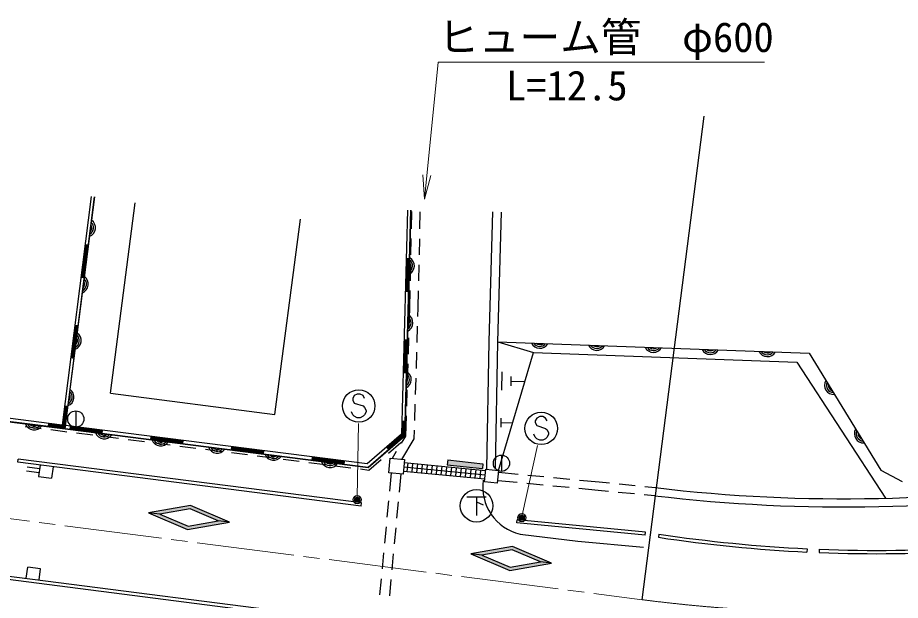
# Model space of a CAD drawing. Units: millimetres, scale not verified. Extents: x 40000 to 680000, y 20000 to 380000.
# Drawn here: x 348242 to 402534, y 272395 to 308246 of the extents above; entities that cross this region are included whole.
import ezdxf
from ezdxf.enums import TextEntityAlignment as Align

# ---------------------------------------------------------------- set-up
doc = ezdxf.new("R2010")
doc.units = ezdxf.units.MM
doc.header["$LTSCALE"] = 1000
doc.header["$PDMODE"] = 32
doc.header["$PDSIZE"] = 500
doc.linetypes.add('CHAIN', pattern=[18.5, 12, -1.5, 3.5, -1.5])
for name, color, linetype, lineweight in [('M-BGD', 7, 'Continuous', 25), ('M-BGD-EXST', 7, 'Continuous', 25), ('M-BMK', 2, 'CHAIN', 13), ('M-STR-HTXT', 7, 'Continuous', 13), ('M-STR-STRC', 7, 'Continuous', 25)]:
    doc.layers.add(name, color=color, linetype=linetype, lineweight=lineweight)
doc.styles.add('ＭＳ ゴシック', font='')
doc.styles.get('ＭＳ ゴシック').set_extended_font_data('MS Gothic')

msp = doc.modelspace()

# ---------------------------------------------------------------- hatches: boundary and pattern name
at = {"layer": 'M-STR-STRC'}
for points in [[(376831, 280506), (376863, 280804), (374697, 281034), (374666, 280736)], [(358868, 278237), (356292, 277778), (356985, 277698), (358844, 278029), (360578, 277285), (361271, 277205)], [(361271, 277205), (360578, 277285), (358720, 276954), (356985, 277698), (356292, 277778), (358696, 276747)], [(378684, 275712), (376108, 275257), (376801, 275177), (378660, 275505), (380394, 274758), (381087, 274677)], [(381087, 274677), (380394, 274758), (378535, 274430), (376801, 275177), (376108, 275257), (378511, 274222)]]:
    msp.add_hatch(color=256, dxfattribs=at).paths.add_polyline_path(points)

# ---------------------------------------------------------------- linework, layer by layer
at = {"layer": 'M-BGD'}
for p, q in [((386662, 272434), (390473, 302191)), ((352760, 297248), (350980, 283183)), ((352959, 297223), (351154, 282959)), ((351161, 282938), (352969, 297222)), ((353950, 285140), (355468, 296846)), ((372224, 296408), (371857, 282626)), ((372424, 296403), (372054, 282532)), ((372064, 282527), (372434, 296403)), ((372466, 296311), (372444, 295256)), ((372986, 296300), (372963, 295244)), ((352423, 294267), (352172, 292283)), ((352463, 294262), (352212, 292278)), ((352582, 294247), (352384, 294272)), ((372431, 294656), (372409, 293656)), ((372951, 294644), (372929, 293644)), ((352503, 294257), (352252, 292273)), ((352542, 294252), (352291, 292268)), ((372184, 293408), (372131, 291409)), ((372344, 293404), (372144, 293409)), ((372224, 293407), (372171, 291408)), ((372264, 293406), (372211, 291407)), ((372304, 293405), (372251, 291406)), ((372396, 293057), (372375, 292057)), ((372916, 293044), (372895, 292045)), ((352132, 292288), (352331, 292263)), ((372091, 291410), (372291, 291405)), ((372362, 291457), (372339, 290402)), ((372882, 291445), (372859, 290389)), ((372339, 290402), (372301, 289146)), ((372859, 290389), (372843, 289862)), ((351795, 289306), (351544, 287322)), ((351835, 289301), (351584, 287317)), ((351875, 289296), (351624, 287312)), ((351915, 289291), (351663, 287307)), ((351954, 289286), (351756, 289311)), ((372825, 289262), (372794, 288263)), ((372051, 288410), (371998, 286411)), ((372211, 288406), (372011, 288411)), ((372091, 288409), (372038, 286410)), ((372131, 288408), (372078, 286409)), ((372171, 288407), (372118, 286408)), ((372283, 288546), (372252, 287546)), ((351505, 287327), (351703, 287302)), ((372776, 287663), (372746, 286664)), ((377823, 280391), (379971, 287648)), ((372234, 286947), (372204, 285947)), ((371958, 286412), (372158, 286406)), ((378020, 285325), (378040, 286456)), ((378590, 285598), (378600, 286164)), ((372727, 286064), (372697, 285064)), ((378595, 285881), (379443, 285867)), ((372185, 285347), (372155, 284348)), ((350980, 283183), (343820, 284079)), ((351015, 283138), (351168, 284346)), ((351207, 284341), (351050, 283093)), ((351084, 283049), (351247, 284336)), ((351287, 284331), (351119, 283004)), ((351326, 284326), (351128, 284351)), ((351819, 284051), (351819, 283051)), ((372679, 284465), (372648, 283465)), ((351154, 282959), (343794, 283881)), ((372078, 283408), (371878, 283413)), ((371896, 282607), (371918, 283412)), ((371958, 283411), (371936, 282588)), ((371975, 282570), (371998, 283410)), ((372038, 283409), (372015, 282551)), ((372137, 283748), (372098, 282491)), ((377981, 283048), (377991, 283610)), ((348694, 283099), (349686, 282974)), ((350139, 283086), (350164, 283285)), ((350144, 283126), (351119, 283004)), ((351084, 283049), (350149, 283166)), ((350154, 283205), (351050, 283093)), ((351015, 283138), (350159, 283245)), ((350282, 282898), (351142, 282789)), ((369796, 280579), (351162, 282948)), ((369733, 280789), (351187, 283147)), ((351476, 283110), (351451, 282912)), ((353440, 282699), (351456, 282951)), ((353445, 282739), (351461, 282991)), ((353450, 282778), (351466, 283031)), ((353455, 282818), (351471, 283070)), ((372630, 282865), (372614, 282339)), ((377986, 283329), (378689, 283317)), ((351142, 282789), (351274, 282773)), ((351869, 282697), (352861, 282571)), ((353435, 282659), (353460, 282858)), ((353456, 282495), (354448, 282369)), ((356436, 282479), (356411, 282281)), ((358400, 282068), (356416, 282321)), ((358405, 282108), (356421, 282360)), ((358410, 282148), (356426, 282400)), ((358415, 282187), (356431, 282440)), ((371857, 282626), (369733, 280789)), ((372054, 282532), (369796, 280579)), ((369799, 280569), (372064, 282527)), ((371896, 282607), (370966, 281802)), ((370992, 281772), (371936, 282588)), ((371975, 282570), (371018, 281742)), ((371044, 281711), (372015, 282551)), ((372098, 282491), (371839, 282063)), ((372614, 282339), (371844, 281068)), ((355043, 282294), (356035, 282167)), ((356631, 282092), (357623, 281966)), ((358218, 281890), (359210, 281764)), ((358395, 282029), (358420, 282227)), ((361396, 281849), (361371, 281650)), ((363375, 281557), (361391, 281809)), ((371070, 281681), (370939, 281832)), ((371057, 281458), (371813, 282112)), ((359805, 281688), (360797, 281562)), ((363360, 281438), (361376, 281690)), ((363365, 281477), (361381, 281730)), ((363370, 281517), (361386, 281769)), ((361392, 281486), (362384, 281360)), ((362979, 281285), (363971, 281158)), ((363355, 281398), (363380, 281597)), ((371528, 281550), (371268, 281121)), ((378001, 281332), (378001, 280332)), ((348253, 280888), (348279, 281087)), ((369364, 278197), (348253, 280888)), ((369389, 278396), (348279, 281087)), ((349621, 280714), (349532, 280015)), ((364567, 281083), (365559, 280957)), ((366154, 280881), (367146, 280755)), ((366356, 281218), (366331, 281020)), ((368320, 280807), (366336, 281059)), ((368325, 280847), (366341, 281099)), ((368330, 280887), (366346, 281139)), ((368335, 280926), (366351, 281178)), ((368315, 280768), (368340, 280966)), ((369847, 280411), (370603, 281066)), ((372014, 280867), (377022, 280383)), ((372235, 280846), (372185, 280328)), ((372533, 280817), (372483, 280299)), ((372832, 280788), (372782, 280271)), ((373131, 280759), (373081, 280242)), ((373429, 280730), (373379, 280213)), ((373728, 280701), (373678, 280184)), ((349560, 280240), (348795, 280339)), ((349592, 280488), (348827, 280587)), ((350419, 280612), (350331, 279919)), ((367741, 280679), (368733, 280553)), ((369328, 280477), (369847, 280411)), ((371208, 280234), (371103, 279106)), ((371806, 280179), (371700, 279050)), ((371966, 280349), (376968, 279866)), ((371990, 280608), (376995, 280124)), ((374027, 280673), (373976, 280155)), ((374325, 280644), (374275, 280126)), ((374624, 280615), (374574, 280097)), ((374922, 280586), (374872, 280068)), ((375221, 280557), (375171, 280039)), ((375520, 280528), (375469, 280011)), ((375818, 280499), (375768, 279982)), ((376117, 280470), (376067, 279953)), ((376415, 280441), (376365, 279924)), ((376714, 280413), (376664, 279895)), ((377818, 280276), (379018, 280160)), ((349532, 280015), (350331, 279919)), ((377770, 279778), (378970, 279662)), ((379567, 279605), (380562, 279509)), ((379615, 280103), (380611, 280007)), ((381208, 279949), (382203, 279853)), ((382801, 279796), (384000, 279680)), ((384000, 279680), (384635, 279616)), ((381160, 279451), (382155, 279356)), ((382752, 279298), (383951, 279182)), ((383951, 279182), (384585, 279119)), ((385232, 279557), (386227, 279457)), ((386824, 279397), (387458, 279334)), ((385182, 279059), (386177, 278959)), ((386774, 278900), (387408, 278836)), ((369364, 278197), (369389, 278396)), ((371047, 278508), (370954, 277513)), ((371644, 278453), (371551, 277457)), ((370898, 276915), (370805, 275919)), ((378953, 277160), (378972, 277359)), ((386841, 276400), (378953, 277160)), ((386860, 276599), (378972, 277359)), ((371496, 276860), (371403, 275864)), ((386841, 276400), (386860, 276599)), ((387688, 276471), (387658, 276273)), ((370749, 275322), (370656, 274326)), ((371347, 275267), (371254, 274271)), ((396802, 275569), (396792, 275369)), ((397549, 275537), (397541, 275337)), ((348771, 273750), (348858, 274432)), ((349648, 274331), (348858, 274432)), ((349560, 273649), (349648, 274331)), ((370600, 273729), (370507, 272733)), ((371198, 273674), (371105, 272678))]:
    msp.add_line(p, q, dxfattribs=at)
for points in [[(377107, 280477), (377241, 288312), (377469, 296296)], [(377637, 280468), (377771, 288300), (377999, 296281)], [(353950, 285140), (364064, 283828), (365634, 295839)], [(297935, 289806), (310436, 288190), (320543, 286898), (326822, 286100), (343793, 283871), (351161, 282938), (369799, 280569)], [(377771, 288300), (396917, 287595), (401340, 280404), (402637, 279700)], [(377771, 288300), (379971, 287648), (396170, 287042), (401628, 278678)], [(344967, 274240), (370265, 270985), (381163, 269619)], [(344941, 274041), (370240, 270787), (381138, 269420)]]:
    msp.add_lwpolyline(points, dxfattribs=at)
for points in [[(372031, 281051), (371950, 280166), (371065, 280248), (371146, 281133)], [(376949, 279681), (377031, 280473), (377823, 280391), (377740, 279599)]]:
    msp.add_lwpolyline(points, close=True, dxfattribs=at)
for centre in [(351819, 283551), (378001, 280832)]:
    msp.add_circle(centre, 500, dxfattribs=at)
for centre, radius, start, end in [((352459, 295322), 567, 290.86, 54.715), ((352459, 295322), 453, 298.8194, 46.7557), ((352459, 295322), 340, 314.4448, 31.1303), ((372076, 292971), 567, 296.5447, 60.3997), ((372076, 292971), 453, 304.5041, 52.4404), ((372076, 292971), 340, 320.1295, 36.815), ((352020, 291850), 567, 290.86, 54.715), ((352020, 291850), 453, 298.8194, 46.7557), ((352020, 291850), 340, 314.4448, 31.1303), ((371983, 289472), 567, 296.5447, 60.3997), ((371983, 289472), 453, 304.5041, 52.4404), ((371983, 289472), 340, 320.1295, 36.815), ((351580, 288377), 567, 290.86, 54.715), ((351580, 288377), 453, 298.8194, 46.7557), ((351580, 288377), 340, 314.4448, 31.1303), ((380358, 288471), 567, 205.9632, 329.8183), ((380358, 288471), 453, 213.9227, 321.8589), ((380358, 288471), 340, 229.548, 306.2335), ((383856, 288343), 567, 205.9632, 329.8183), ((383856, 288343), 453, 213.9227, 321.8589), ((383856, 288343), 340, 229.548, 306.2335), ((387354, 288214), 567, 205.9632, 329.8183), ((387354, 288214), 453, 213.9227, 321.8589), ((387354, 288214), 340, 229.548, 306.2335), ((399043, 376195), 97552, 263.18528, 295.41139), ((390851, 288085), 567, 205.9632, 329.8183), ((390851, 288085), 453, 213.9227, 321.8589), ((390851, 288085), 340, 229.548, 306.2335), ((399043, 376195), 98052, 263.18528, 295.41139), ((394349, 287956), 567, 205.9632, 329.8183), ((394349, 287956), 453, 213.9227, 321.8589), ((394349, 287956), 340, 229.548, 306.2335), ((371889, 285973), 567, 296.5447, 60.3997), ((371889, 285973), 453, 304.5041, 52.4404), ((371889, 285973), 340, 320.1295, 36.815), ((398438, 285630), 567, 149.6679, 273.5229), ((398438, 285630), 453, 157.6273, 265.5635), ((398438, 285630), 340, 173.2527, 249.9382), ((351141, 284905), 567, 290.86, 54.715), ((351141, 284905), 453, 298.8194, 46.7557), ((351141, 284905), 340, 314.4448, 31.1303), ((349247, 283449), 567, 200.86, 324.715), ((349247, 283449), 453, 208.8194, 316.7557), ((349247, 283449), 340, 224.4448, 301.1303), ((400272, 282648), 567, 149.6679, 273.5229), ((353570, 282901), 567, 200.8272, 324.6822), ((353570, 282901), 453, 208.7866, 316.7228), ((353570, 282901), 340, 224.4119, 301.0974), ((400272, 282648), 453, 157.6273, 265.5635), ((400272, 282648), 340, 173.2527, 249.9382), ((357042, 282459), 567, 200.8272, 324.6822), ((357042, 282459), 453, 208.7866, 316.7228), ((357042, 282459), 340, 224.4119, 301.0974), ((360514, 282018), 567, 200.8272, 324.6822), ((360514, 282018), 453, 208.7866, 316.7228), ((360514, 282018), 340, 224.4119, 301.0974), ((363986, 281577), 567, 200.8272, 324.6822), ((363986, 281577), 453, 208.7866, 316.7228), ((363986, 281577), 340, 224.4119, 301.0974), ((367458, 281135), 567, 200.8272, 324.6822), ((367458, 281135), 453, 208.7866, 316.7228), ((367458, 281135), 340, 224.4119, 301.0974), ((401109, 365617), 90151, 261.43809, 267.2611), ((401109, 365617), 90351, 261.43809, 267.2611), ((401109, 365617), 90351, 267.7364, 273.70965), ((401109, 365617), 90151, 267.7364, 273.70965)]:
    msp.add_arc(centre, radius, start, end, dxfattribs=at)
at = {"layer": 'M-BGD-EXST'}
for p, q in [((375866, 278765), (377066, 278765)), ((376466, 278765), (376466, 277615)), ((376466, 278465), (376866, 278265))]:
    msp.add_line(p, q, dxfattribs=at)
msp.add_circle((376466, 278215), 1000, dxfattribs=at)
at = {"layer": 'M-BMK'}
for p, q in [((343010, 278024), (348961, 277262)), ((349557, 277186), (350549, 277059)), ((351144, 276983), (357095, 276221)), ((357690, 276144), (358682, 276017)), ((359277, 275941), (365229, 275179)), ((365824, 275103), (366816, 274976)), ((367411, 274900), (373362, 274137)), ((373957, 274061), (374949, 273934)), ((375544, 273858), (381496, 273096)), ((382091, 273020), (383083, 272893)), ((383678, 272816), (386662, 272434))]:
    msp.add_line(p, q, dxfattribs=at)
for start, end in [(267.40005, 296.43218), (262.70247, 266.7125)]:
    msp.add_arc((399364, 371624), 100000, start, end, dxfattribs=at)
at = {"layer": 'M-STR-HTXT'}
for p, q in [((373257, 297068), (373159, 298585)), ((373257, 297068), (373656, 298535)), ((369127, 278741), (369203, 283286)), ((379280, 277629), (380217, 281932))]:
    msp.add_line(p, q, dxfattribs=at)
msp.add_lwpolyline([(373257, 297068), (374110, 305500), (394188, 305500)], dxfattribs=at)
at = {"layer": 'M-STR-STRC'}
for p, q in [((369130, 285080), (368948, 284989)), ((369312, 285080), (369130, 285080)), ((369494, 284989), (369312, 285080)), ((368948, 284989), (368857, 284808)), ((368857, 284808), (368857, 284717)), ((368857, 284717), (368948, 284535)), ((368948, 284535), (369494, 284353)), ((369585, 284808), (369494, 284989)), ((368857, 283808), (368766, 283989)), ((369494, 284353), (369585, 284262)), ((369585, 284262), (369676, 284080)), ((369676, 283989), (369585, 283808)), ((369676, 284080), (369676, 283989)), ((368948, 283717), (368857, 283808)), ((369130, 283626), (368948, 283717)), ((369312, 283626), (369130, 283626)), ((369494, 283717), (369312, 283626)), ((369585, 283808), (369494, 283717)), ((380172, 283612), (380081, 283431)), ((380081, 283431), (380081, 283340)), ((380354, 283703), (380172, 283612)), ((380536, 283703), (380354, 283703)), ((380717, 283612), (380536, 283703)), ((380808, 283431), (380717, 283612)), ((380081, 283340), (380172, 283158)), ((380172, 283158), (380717, 282976)), ((380717, 282976), (380808, 282885)), ((380808, 282885), (380899, 282703)), ((380081, 282431), (379990, 282612)), ((380172, 282340), (380081, 282431)), ((380354, 282249), (380172, 282340)), ((380717, 282340), (380536, 282249)), ((380808, 282431), (380717, 282340)), ((380899, 282612), (380808, 282431)), ((380899, 282703), (380899, 282612)), ((380536, 282249), (380354, 282249)), ((374697, 281034), (374666, 280736)), ((374666, 280736), (376831, 280506)), ((374697, 281034), (376863, 280804)), ((376863, 280804), (376831, 280506)), ((358868, 278237), (356292, 277778)), ((358844, 278029), (356985, 277698)), ((360578, 277285), (358844, 278029)), ((361271, 277205), (358868, 278237)), ((356292, 277778), (358696, 276747)), ((356985, 277698), (356292, 277778)), ((356985, 277698), (358720, 276954)), ((358696, 276747), (361271, 277205)), ((358720, 276954), (360578, 277285)), ((361271, 277205), (360578, 277285)), ((378684, 275712), (376108, 275257)), ((378660, 275505), (376801, 275177)), ((380394, 274758), (378660, 275505)), ((381087, 274677), (378684, 275712)), ((376108, 275257), (378511, 274222)), ((376801, 275177), (376108, 275257)), ((376801, 275177), (378535, 274430)), ((378535, 274430), (380394, 274758)), ((381087, 274677), (380394, 274758)), ((378511, 274222), (381087, 274677))]:
    msp.add_line(p, q, dxfattribs=at)
msp.add_lwpolyline([(379148, 276460), (382707, 276034), (386746, 275670)], dxfattribs=at)
for centre, radius in [((369221, 284353), 1000), ((380445, 282976), 1000), ((369125, 278591), 150), ((369125, 278591), 120), ((369125, 278591), 90), ((369125, 278591), 60), ((369125, 278591), 30), ((369125, 278591), 20), ((379248, 277482), 150), ((379248, 277482), 120), ((379248, 277482), 90), ((379248, 277482), 60), ((379248, 277482), 30), ((379248, 277482), 20)]:
    msp.add_circle(centre, radius, dxfattribs=at)
msp.add_arc((379851, 279381), 3005, 172.2441, 256.4553, dxfattribs=at)
for p in [(369125, 278591), (379248, 277482)]:
    msp.add_point(p, dxfattribs=at)

# ---------------------------------------------------------------- texts
at = {"layer": 'M-STR-HTXT', "style": 'ＭＳ ゴシック'}
msp.add_text('ヒューム管\u3000φ600', height=1833, dxfattribs=at).set_placement((374110, 307050), align=Align.MIDDLE_LEFT)
msp.add_text('L=12.5', height=1833, dxfattribs=at).set_placement((378277, 302606), align=Align.BOTTOM_LEFT)

doc.saveas('drawing.dxf')
